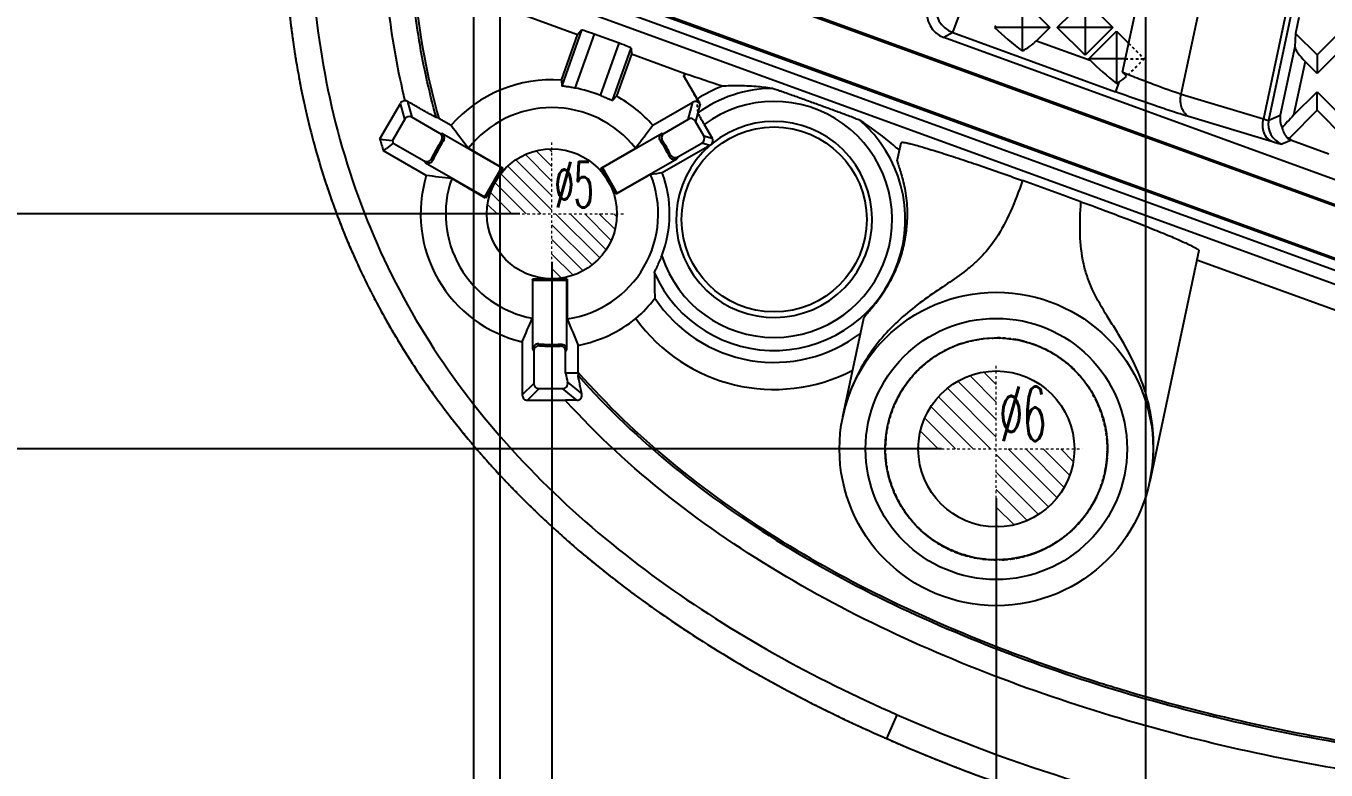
# Model space of a CAD drawing. Header units: millimetres. Extents: x 2089 to 2530, y 1631 to 2074.
# Drawn here: x 2185.87 to 2235.85, y 1778.78 to 1807.4 of the extents above; entities that cross this region are included whole.
import ezdxf

# ---------------------------------------------------------------- set-up
doc = ezdxf.new("R2010")
doc.units = ezdxf.units.MM
doc.linetypes.add('CENTER', pattern=[0.6, 0.375, -0.075, 0.075, -0.075])
doc.linetypes.add('HIDDEN', pattern=[0.2, 0.1, -0.1])
doc.layers.add('DEFAULT_2', color=8, linetype='HIDDEN')
doc.layers.add('epin', color=13, linetype='Continuous', lineweight=9)
doc.styles.get("Standard").update_dxf_attribs({"font": 'arial.ttf'})
doc.styles.add('TXT05', font='txt.shx', dxfattribs={"width": 0.5, "bigfont": 'gbcbig.shx'})
doc.dimstyles.new('副本 ISO-25-1', dxfattribs={"dimtxt": 5, "dimasz": 5, "dimexe": 0, "dimexo": 0, "dimgap": 0, "dimtad": 1, "dimtxsty": 'Standard', "dimcen": 0, "dimclrd": 4, "dimclre": 4, "dimclrt": 6, "dimazin": 0, "dimtfac": 1, "dimtofl": 0, "dimtmove": 0, "dimatfit": 3, "dimfxl": 0, "dimarcsym": 0})

# ---------------------------------------------------------------- blocks, each defined once
blk = doc.blocks.new('*D101')
at = {"color": 4, "linetype": 'Continuous', "lineweight": -2, "transparency": 16777216}
for p, q in [((2197.656, 2013.577), (2125.594, 2013.577)), ((2125.594, 2008.577), (2125.594, 1718.577)), ((2197.656, 1713.577), (2125.594, 1713.577))]:
    blk.add_line(p, q, dxfattribs=at)
at = {"color": 4, "transparency": 16777216}
for points in [[(2124.761, 2008.577), (2126.427, 2008.577), (2125.594, 2013.577)], [(2124.761, 1718.577), (2126.427, 1718.577), (2125.594, 1713.577)]]:
    blk.add_solid(points, dxfattribs=at)
at = {"layer": 'Defpoints', "color": 0, "transparency": 16777216}
for p in [(2197.656, 2013.577), (2125.594, 1713.577), (2197.656, 1713.577)]:
    blk.add_point(p, dxfattribs=at)
at = {"color": 6, "transparency": 16777216, "insert": (2123.039, 1883.296), "char_height": 5, "attachment_point": 5, "rotation": 90}
blk.add_mtext('300', dxfattribs=at)
blk = doc.blocks.new('epin_ejp_6')
at = {"layer": 'epin'}
h = blk.add_hatch(dxfattribs=at)
h.set_pattern_fill('_ANSI31', color=123, scale=0.15, angle=90, style=0)
h.set_pattern_definition([(135, (735.3002, 266.8078), (-0.3367596, -0.3367596), [])])
h.paths.add_polyline_path([(0, 3, 0.414214), (-3, 0), (0, 0)])
h.paths.add_polyline_path([(3, 0), (0, 0), (0, -3, 0.414214)])
at = {"layer": 'epin', "color": 1, "linetype": 'CENTER', "ltscale": 0.186593}
for p, q in [((0, -3.3), (0, 3.3)), ((-3.3, 0), (3.3, 0))]:
    blk.add_line(p, q, dxfattribs=at)
at = {"layer": 'epin'}
blk.add_circle((0, 0), 3, dxfattribs=at)
at = {"layer": 'epin', "color": 6, "style": 'TXT05', "width": 0.5}
blk.add_text('%%c6', height=2.1, dxfattribs=at).set_placement((0.12, 0.3))
blk = doc.blocks.new('epin_ejp_5')
at = {"layer": 'epin'}
h = blk.add_hatch(dxfattribs=at)
h.set_pattern_fill('_ANSI31', color=123, scale=0.125, angle=90, style=0)
h.set_pattern_definition([(135, (997.232, -920.25403), (-0.280633, -0.280633), [])])
h.paths.add_polyline_path([(0, 2.5, 0.414214), (-2.5, 0), (0, 0)])
h.paths.add_polyline_path([(2.5, 0), (0, 0), (0, -2.5, 0.414214)])
at = {"layer": 'epin', "color": 1, "linetype": 'CENTER', "ltscale": 0.155494}
for p, q in [((0, -2.75), (0, 2.75)), ((-2.75, 0), (2.75, 0))]:
    blk.add_line(p, q, dxfattribs=at)
at = {"layer": 'epin'}
blk.add_circle((0, 0), 2.5, dxfattribs=at)
at = {"layer": 'epin', "color": 6, "style": 'TXT05', "width": 0.5}
blk.add_text('%%c5', height=1.75, dxfattribs=at).set_placement((0.1, 0.25))
blk = doc.blocks.new('*D135')
at = {"color": 4, "linetype": 'Continuous', "lineweight": -2, "transparency": 16777216}
blk.add_line((2204.857, 1800.174), (2135.679, 1800.174), dxfattribs=at)
at = {"layer": 'Defpoints', "color": 0, "transparency": 16777216}
for p in [(2248.301, 1863.577), (2148.673, 1800.174), (2204.857, 1800.174)]:
    blk.add_point(p, dxfattribs=at)
at = {"color": 6, "transparency": 16777216, "insert": (2142.176, 1803.179), "char_height": 5, "attachment_point": 5}
blk.add_mtext('63,4', dxfattribs=at)
blk = doc.blocks.new('*D136')
at = {"color": 4, "linetype": 'Continuous', "lineweight": -2, "transparency": 16777216}
blk.add_line((2221.069, 1791.129), (2131.804, 1791.129), dxfattribs=at)
at = {"layer": 'Defpoints', "color": 0, "transparency": 16777216}
for p in [(2248.301, 1863.577), (2148.673, 1791.129), (2221.069, 1791.129)]:
    blk.add_point(p, dxfattribs=at)
at = {"color": 6, "transparency": 16777216, "insert": (2140.239, 1794.134), "char_height": 5, "attachment_point": 5}
blk.add_mtext('72,45', dxfattribs=at)
blk = doc.blocks.new('*D137')
at = {"color": 4, "linetype": 'Continuous', "lineweight": -2, "transparency": 16777216}
blk.add_line((2229.006, 1764.577), (2141.5, 1764.577), dxfattribs=at)
at = {"layer": 'Defpoints', "color": 0, "transparency": 16777216}
for p in [(2248.301, 1863.577), (2148.673, 1764.577), (2229.006, 1764.577)]:
    blk.add_point(p, dxfattribs=at)
at = {"color": 6, "transparency": 16777216, "insert": (2145.087, 1767.13), "char_height": 5, "attachment_point": 5}
blk.add_mtext('99', dxfattribs=at)
blk = doc.blocks.new('*D138')
at = {"color": 4, "linetype": 'Continuous', "lineweight": -2, "transparency": 16777216}
blk.add_line((2185.311, 1749.577), (2138.117, 1749.577), dxfattribs=at)
at = {"layer": 'Defpoints', "color": 0, "transparency": 16777216}
for p in [(2248.301, 1863.577), (2148.673, 1749.577), (2185.311, 1749.577)]:
    blk.add_point(p, dxfattribs=at)
at = {"color": 6, "transparency": 16777216, "insert": (2143.395, 1752.087), "char_height": 5, "attachment_point": 5}
blk.add_mtext('114', dxfattribs=at)
blk = doc.blocks.new('*D139')
at = {"color": 4, "linetype": 'Continuous', "lineweight": -2, "transparency": 16777216}
blk.add_line((2177.261, 1733.577), (2138.114, 1733.577), dxfattribs=at)
at = {"layer": 'Defpoints', "color": 0, "transparency": 16777216}
for p in [(2248.301, 1863.577), (2148.673, 1733.577), (2177.261, 1733.577)]:
    blk.add_point(p, dxfattribs=at)
at = {"color": 6, "transparency": 16777216, "insert": (2143.393, 1736.132), "char_height": 5, "attachment_point": 5}
blk.add_mtext('130', dxfattribs=at)
blk = doc.blocks.new('*D97')
at = {"color": 4, "linetype": 'Continuous', "lineweight": -2, "transparency": 16777216}
blk.add_line((2178.301, 1726.977), (2178.301, 1701.714), dxfattribs=at)
at = {"layer": 'Defpoints', "color": 0, "transparency": 16777216}
for p in [(2248.301, 1863.577), (2178.301, 1726.977), (2178.301, 1708.819)]:
    blk.add_point(p, dxfattribs=at)
at = {"color": 6, "transparency": 16777216, "insert": (2175.748, 1705.267), "char_height": 5, "attachment_point": 5, "rotation": 90}
blk.add_mtext('70', dxfattribs=at)
blk = doc.blocks.new('*D140')
at = {"color": 4, "linetype": 'Continuous', "lineweight": -2, "transparency": 16777216}
for p, q in [((2203.076, 1810.203), (2203.076, 1728.819)), ((2203.076, 1728.819), (2193.731, 1718.819)), ((2193.731, 1718.819), (2193.731, 1691.745))]:
    blk.add_line(p, q, dxfattribs=at)
at = {"layer": 'Defpoints', "color": 0, "transparency": 16777216}
for p in [(2248.301, 1863.577), (2203.076, 1810.203), (2193.731, 1708.819)]:
    blk.add_point(p, dxfattribs=at)
at = {"color": 6, "transparency": 16777216, "insert": (2190.727, 1700.282), "char_height": 5, "attachment_point": 5, "rotation": 90}
blk.add_mtext('45,23', dxfattribs=at)
blk = doc.blocks.new('*D141')
at = {"color": 4, "linetype": 'Continuous', "lineweight": -2, "transparency": 16777216}
for p, q in [((2206.091, 1798.333), (2206.091, 1728.819)), ((2206.091, 1728.819), (2212.255, 1718.819)), ((2212.255, 1718.819), (2212.255, 1692.71))]:
    blk.add_line(p, q, dxfattribs=at)
at = {"layer": 'Defpoints', "color": 0, "transparency": 16777216}
for p in [(2248.301, 1863.577), (2206.091, 1798.333), (2212.255, 1708.819)]:
    blk.add_point(p, dxfattribs=at)
at = {"color": 6, "transparency": 16777216, "insert": (2209.25, 1700.765), "char_height": 5, "attachment_point": 5, "rotation": 90}
blk.add_mtext('42,21', dxfattribs=at)
blk = doc.blocks.new('*D142')
at = {"color": 4, "linetype": 'Continuous', "lineweight": -2, "transparency": 16777216}
blk.add_line((2223.176, 1789.231), (2223.176, 1691.861), dxfattribs=at)
at = {"layer": 'Defpoints', "color": 0, "transparency": 16777216}
for p in [(2248.301, 1863.577), (2223.176, 1789.231), (2223.176, 1708.819)]:
    blk.add_point(p, dxfattribs=at)
at = {"color": 6, "transparency": 16777216, "insert": (2220.171, 1700.34), "char_height": 5, "attachment_point": 5, "rotation": 90}
blk.add_mtext('25,13', dxfattribs=at)
blk = doc.blocks.new('*D143')
at = {"color": 4, "linetype": 'Continuous', "lineweight": -2, "transparency": 16777216}
for p, q in [((2230.301, 1762.3), (2230.301, 1728.819)), ((2230.301, 1728.819), (2237.579, 1718.819)), ((2237.579, 1718.819), (2237.579, 1702.117))]:
    blk.add_line(p, q, dxfattribs=at)
at = {"layer": 'Defpoints', "color": 0, "transparency": 16777216}
for p in [(2248.301, 1863.577), (2230.301, 1762.3), (2237.579, 1708.819)]:
    blk.add_point(p, dxfattribs=at)
at = {"color": 6, "transparency": 16777216, "insert": (2235.026, 1705.468), "char_height": 5, "attachment_point": 5, "rotation": 90}
blk.add_mtext('18', dxfattribs=at)
blk = doc.blocks.new('*D144')
at = {"color": 4, "linetype": 'Continuous', "lineweight": -2, "transparency": 16777216}
blk.add_line((2204.081, 1857.438), (2204.081, 1691.796), dxfattribs=at)
at = {"layer": 'Defpoints', "color": 0, "transparency": 16777216}
for p in [(2248.301, 1863.577), (2204.081, 1857.438), (2204.081, 1708.819)]:
    blk.add_point(p, dxfattribs=at)
at = {"color": 6, "transparency": 16777216, "insert": (2201.076, 1700.308), "char_height": 5, "attachment_point": 5, "rotation": 90}
blk.add_mtext('44,22', dxfattribs=at)
blk = doc.blocks.new('*D145')
at = {"color": 4, "linetype": 'Continuous', "lineweight": -2, "transparency": 16777216}
blk.add_line((2228.914, 1859.327), (2228.914, 1692.407), dxfattribs=at)
at = {"layer": 'Defpoints', "color": 0, "transparency": 16777216}
for p in [(2248.301, 1863.577), (2228.914, 1859.327), (2228.914, 1708.819)]:
    blk.add_point(p, dxfattribs=at)
at = {"color": 6, "transparency": 16777216, "insert": (2225.91, 1700.613), "char_height": 5, "attachment_point": 5, "rotation": 90}
blk.add_mtext('19,39', dxfattribs=at)

msp = doc.modelspace()

# ---------------------------------------------------------------- linework, layer by layer
at = {"color": 7, "linetype": 'Continuous'}
for p, q in [((2228.028, 1805.629), (2229.609, 1813.071)), ((2230.287, 1804.781), (2231.914, 1812.434)), ((2235.036, 1811.313), (2233.445, 1803.829)), ((2233.647, 1803.778), (2235.239, 1811.27)), ((2244.179, 1797.557), (2208.491, 1810.547)), ((2208.591, 1810.585), (2244.179, 1797.632)), ((2204.71, 1809.463), (2243.793, 1795.238)), ((2204.538, 1808.992), (2243.621, 1794.767)), ((2244.179, 1795.493), (2206.983, 1809.031)), ((2207.094, 1809.066), (2244.179, 1795.568)), ((2224.17, 1808.413), (2224.17, 1806.44)), ((2224.17, 1808.413), (2225.236, 1807.347)), ((2225.521, 1807.347), (2226.587, 1808.413)), ((2226.587, 1808.413), (2226.587, 1806.281)), ((2226.587, 1808.413), (2227.653, 1807.347)), ((2207.073, 1807.064), (2203.983, 1808.189)), ((2221.506, 1807.148), (2221.78, 1807.902)), ((2225.236, 1807.347), (2223.106, 1807.347)), ((2225.236, 1807.347), (2224.721, 1806.832)), ((2227.653, 1807.347), (2225.521, 1807.347)), ((2226.587, 1806.281), (2225.521, 1807.347)), ((2227.653, 1807.347), (2226.587, 1806.281)), ((2234.81, 1807.721), (2234.681, 1807.116)), ((2235.509, 1806.288), (2236.575, 1807.354)), ((2237.286, 1807.354), (2235.509, 1805.577)), ((2206.452, 1805.322), (2207.073, 1807.064)), ((2207.229, 1807.241), (2206.466, 1805.101)), ((2207.708, 1807.09), (2206.969, 1805.015)), ((2207.229, 1807.241), (2207.073, 1807.064)), ((2208.669, 1806.74), (2207.708, 1807.09)), ((2221.506, 1807.148), (2221.163, 1806.958)), ((2244.18, 1798.58), (2221.163, 1806.958)), ((2221.506, 1807.148), (2227.752, 1804.874)), ((2226.729, 1806.139), (2227.795, 1807.205)), ((2227.795, 1807.205), (2227.795, 1805.191)), ((2227.795, 1807.205), (2228.263, 1806.737)), ((2234.681, 1807.116), (2234.654, 1806.601)), ((2234.681, 1807.116), (2235.509, 1806.288)), ((2207.952, 1804.728), (2208.669, 1806.74)), ((2208.416, 1804.534), (2209.134, 1806.548)), ((2209.134, 1806.548), (2209.143, 1806.311)), ((2224.721, 1806.832), (2226.788, 1806.08)), ((2234.654, 1806.601), (2234.095, 1803.968)), ((2209.143, 1806.311), (2208.569, 1804.701)), ((2211.24, 1805.547), (2209.143, 1806.311)), ((2228.136, 1806.139), (2226.729, 1806.139)), ((2226.729, 1806.139), (2226.788, 1806.08)), ((2235.048, 1806.039), (2234.607, 1803.964)), ((2235.509, 1805.577), (2235.048, 1806.039)), ((2235.509, 1806.288), (2235.509, 1805.577)), ((2211.784, 1804.4), (2211.153, 1805.494)), ((2206.452, 1805.322), (2206.466, 1805.101)), ((2227.887, 1805.244), (2227.752, 1804.874)), ((2234.607, 1803.964), (2235.509, 1804.867)), ((2235.509, 1804.156), (2235.509, 1804.867)), ((2235.509, 1804.867), (2237.286, 1803.09)), ((2199.474, 1803.054), (2200.266, 1804.425)), ((2200.429, 1803.816), (2200.266, 1804.425)), ((2200.54, 1804.499), (2200.703, 1803.89)), ((2208.569, 1804.701), (2208.416, 1804.534)), ((2209.966, 1803.582), (2211.51, 1804.473)), ((2211.331, 1803.805), (2211.51, 1804.473)), ((2211.784, 1804.4), (2211.697, 1804.073)), ((2230.287, 1804.781), (2233.445, 1803.829)), ((2201.775, 1803.271), (2200.703, 1803.89)), ((2201.739, 1803.857), (2201.648, 1803.878)), ((2201.739, 1803.857), (2202.215, 1803.582)), ((2211.697, 1804.06), (2211.605, 1803.731)), ((2233.793, 1802.942), (2230.53, 1803.926)), ((2233.647, 1803.778), (2234.095, 1803.968)), ((2235.509, 1804.156), (2234.443, 1803.09)), ((2236.575, 1803.09), (2235.509, 1804.156)), ((2200.429, 1803.816), (2199.955, 1802.996)), ((2211.331, 1803.805), (2210.407, 1803.271)), ((2211.929, 1803.171), (2211.605, 1803.731)), ((2211.944, 1803.615), (2212.25, 1803.085)), ((2199.985, 1802.897), (2201.177, 1802.209)), ((2201.775, 1803.271), (2201.855, 1803.265)), ((2201.922, 1802.979), (2201.842, 1802.986)), ((2204.152, 1801.939), (2201.855, 1803.265)), ((2210.326, 1803.265), (2208.03, 1801.939)), ((2210.26, 1802.98), (2210.34, 1802.986)), ((2210.326, 1803.265), (2210.407, 1803.271)), ((2210.931, 1802.363), (2211.855, 1802.897)), ((2212.167, 1802.805), (2211.855, 1802.897)), ((2211.929, 1803.171), (2212.25, 1803.085)), ((2219.368, 1802.219), (2219.516, 1802.912)), ((2234.524, 1803.006), (2234.158, 1802.857)), ((2234.443, 1803.09), (2234.372, 1803.09)), ((2234.443, 1803.09), (2234.524, 1803.005)), ((2234.524, 1803.005), (2235.966, 1802.481)), ((2199.61, 1802.599), (2199.724, 1802.69)), ((2201.259, 1801.647), (2199.61, 1802.599)), ((2202.881, 1802.702), (2204.207, 1801.936)), ((2207.975, 1801.936), (2209.301, 1802.702)), ((2212.163, 1802.803), (2210.333, 1801.747)), ((2210.605, 1802.382), (2210.651, 1802.447)), ((2210.931, 1802.363), (2210.886, 1802.296)), ((2201.223, 1802.142), (2201.177, 1802.209)), ((2201.223, 1802.142), (2203.508, 1800.823)), ((2201.507, 1802.233), (2201.46, 1802.3)), ((2203.508, 1800.823), (2204.152, 1801.939)), ((2204.207, 1801.936), (2203.926, 1801.424)), ((2208.256, 1801.424), (2207.975, 1801.936)), ((2208.03, 1801.939), (2208.589, 1800.97)), ((2208.589, 1800.97), (2210.886, 1802.296)), ((2203.538, 1800.777), (2202.236, 1801.529)), ((2203.926, 1801.424), (2203.538, 1800.777)), ((2208.559, 1800.925), (2208.256, 1801.424)), ((2209.885, 1801.69), (2208.559, 1800.925)), ((2230.963, 1798.761), (2229.074, 1789.875)), ((2242.533, 1794.158), (2230.885, 1798.397)), ((2205.337, 1797.662), (2205.337, 1796.158)), ((2206.675, 1797.662), (2205.337, 1797.662)), ((2205.361, 1794.975), (2205.361, 1797.612)), ((2206.65, 1797.612), (2205.361, 1797.612)), ((2206.65, 1797.612), (2206.65, 1794.96)), ((2206.675, 1797.662), (2206.675, 1796.13)), ((2217.278, 1792.383), (2218.08, 1796.157)), ((2204.951, 1795.253), (2204.951, 1793.205)), ((2205.396, 1794.901), (2205.361, 1794.975)), ((2205.396, 1794.901), (2205.396, 1793.651)), ((2205.582, 1795.175), (2205.616, 1795.101)), ((2206.436, 1795.161), (2206.401, 1795.088)), ((2206.65, 1794.96), (2206.615, 1794.888)), ((2206.615, 1794.045), (2206.615, 1794.888)), ((2207.105, 1794.075), (2207.105, 1795.114)), ((2207.096, 1794.045), (2206.615, 1794.045)), ((2207.096, 1794.045), (2207.105, 1794.075)), ((2207.096, 1794.045), (2207.096, 1793.961)), ((2204.951, 1793.205), (2205.396, 1793.651)), ((2205.597, 1793.45), (2205.152, 1793.004)), ((2205.597, 1793.45), (2206.496, 1793.45)), ((2207.042, 1793.003), (2206.496, 1793.45)), ((2205.152, 1793.004), (2206.605, 1793.004)), ((2207.242, 1793.245), (2207.237, 1793.249)), ((2218.96, 1779.987), (2219.364, 1780.907))]:
    msp.add_line(p, q, dxfattribs=at)
for centre, radius in [((2214.633, 1799.958), 3.558), ((2206.091, 1800.174), 2.5), ((2223.176, 1791.129), 6.03), ((2223.176, 1791.129), 5.025), ((2223.176, 1791.129), 3)]:
    msp.add_circle(centre, radius, dxfattribs=at)
for centre, radius, start, end in [((2228.71, 1811.448), 29.106, 186.8069, 193.7594), ((2221.506, 1807.901), 1.004, 167.9861, 250.0139), ((2221.851, 1808.092), 1.006, 168.0848, 249.9153), ((2214.633, 1799.958), 6.539, 121.2614, 122.1575), ((2116.655, 1517.176), 303.487, 71.56185, 71.84071), ((2226.683, 1807.198), 2.295, 301.6671, 310.8296), ((2206.091, 1800.174), 5.161, 85.9895, 138.6715), ((2206.091, 1800.174), 4.92, 67.7704, 79.72), ((2214.633, 1799.958), 5.499, 111.227, 122.7487), ((2214.633, 1799.958), 5.042, 91.0048, 125.5966), ((2226.919, 1806.817), 1.847, 298.3007, 301.6291), ((2200.44, 1804.325), 0.201, 90.2328, 150.0103), ((2206.091, 1800.174), 5.161, 41.3285, 61.3019), ((2214.633, 1799.958), 4.54, 198.0015, 126.33), ((2206.091, 1800.174), 4.086, 38.2174, 141.7826), ((2400.637, 1952.845), 248.295, 216.95232, 217.20698), ((2032.805, 1936.777), 221.646, 322.77771, 323.06299), ((2214.633, 1799.958), 5.042, 204.0457, 49.0147), ((2214.633, 1799.958), 3.769, 130.9726, 129.411), ((2234.435, 1803.612), 0.805, 168.1145, 249.8549), ((2226.611, 1810.91), 28.251, 196.1457, 197.1074), ((2216.657, 1944.48), 142.466, 263.07251, 263.26743), ((2294.384, 1683.801), 151.971, 128.40137, 128.52709), ((2226.611, 1810.91), 27.805, 196.5356, 196.748), ((2206.091, 1800.174), 5.095, 146.4983, 155.3482), ((2206.091, 1800.174), 5.025, 146.0663, 155.8063), ((2201.675, 1803.097), 0.201, 326.492, 60.0471), ((2201.755, 1803.091), 0.201, 326.0602, 60.0345), ((2206.091, 1800.174), 5.025, 26.0662, 33.9337), ((2206.091, 1800.174), 5.095, 26.4982, 33.5017), ((2210.785, 1802.47), 0.201, 206.0605, 300.0353), ((2210.83, 1802.537), 0.201, 206.4921, 300.0487), ((2212.706, 1795.372), 9.892, 47.0075, 47.8519), ((2206.091, 1800.174), 5.051, 163.0444, 256.9556), ((2165.944, 1506.114), 297.636, 82.99617, 83.1856), ((2206.091, 1800.174), 4.086, 160.6364, 259.3636), ((2206.091, 1800.174), 4.086, 278.2174, 21.7826), ((2233.8, 1613.199), 190.003, 97.09461, 97.23091), ((2206.091, 1800.174), 4.525, 339.0317, 20.3378), ((1924.575, 969.923), 883.86, 70.030574, 70.185531), ((2249.953, 1798.089), 39.924, 180.2656, 181.6675), ((2205.902, 1800.061), 5.196, 311.1307, 322.8958), ((2214.633, 1799.958), 5.499, 213.452, 307.1834), ((1931.353, 1912.436), 297.636, 336.8144, 337.00383), ((2411.036, 1881.942), 221.646, 202.77771, 203.06299), ((2206.091, 1800.174), 5.161, 281.3285, 308.7234), ((2214.633, 1799.958), 6.539, 215.6407, 297.525), ((2205.562, 1794.975), 0.201, 84.1871, 180.0348), ((2205.597, 1794.901), 0.201, 84.644, 180.051), ((2206.091, 1800.174), 5.025, 264.1938, 273.9337), ((2206.091, 1800.174), 5.095, 264.6517, 273.5017), ((2369.331, 1829.749), 166.587, 192.37597, 192.49969), ((2223.802, 1790.995), 6.67, 153.1798, 167.9879), ((2223.906, 1790.948), 6.785, 152.928, 153.2271), ((2205.597, 1793.65), 0.201, 179.9778, 270.0175), ((2206.496, 1793.651), 0.201, 269.9794, 12.5601), ((2205.152, 1793.205), 0.201, 179.9829, 270.0171), ((2206.607, 1690.509), 102.495, 89.75637, 90.00086), ((2222.5, 1791.265), 6.719, 359.9174, 2.387), ((2223.13, 1791.144), 4.317, 354.0029, 356.3089), ((2223.146, 1791.143), 4.301, 356.31, 356.8522), ((2222.522, 1791.262), 6.697, 348.0234, 358.8778), ((2222.475, 1791.265), 6.744, 358.8587, 359.9185)]:
    msp.add_arc(centre, radius, start, end, dxfattribs=at)
for centre, major_axis, ratio, start_param, end_param in [((2223.575, 1807.249), (0.713, 0.568), 0.429352, 1.827368, 1.912646), ((2223.883, 1807.137), (1.598, -1.356), 0.174176, -1.925263, -1.244869), ((2207.701, 1807.069), (0.472, -0.172), 0.04366, 1.571085, 3.124428), ((2208.662, 1806.719), (0.472, -0.172), 0.04366, 0.017742, 1.571085), ((2224.305, 1806.984), (0.713, 0.568), 0.429352, -2.079899, -1.314226), ((2235.079, 1806.185), (-0.415, 0.44), 0.205683, 0.193707, 1.712144), ((2227.681, 1805.755), (1.598, -1.356), 0.174176, -2.010542, -1.353859), ((2211.61, 1804.299), (0.052, 0.194), 0.999695, -0.785246, 0.785246), ((2200.603, 1803.716), (0.052, -0.194), 0.999695, 2.356347, 3.926839), ((2234.559, 1803.739), (0.648, 0.685), 0.130327, 1.360497, 2.074268), ((2234.842, 1803.785), (0.216, 0.841), 0.784303, -4.152222, -3.568644), ((2211.755, 1803.071), (0.194, -0.052), 0.999695, -0.785246, 0.785246), ((2212.076, 1802.985), (0.194, -0.052), 0.999695, -0.347271, 0.785246)]:
    msp.add_ellipse(centre, major_axis=major_axis, ratio=ratio, start_param=start_param, end_param=end_param, dxfattribs=at)
for points, knots in [([(2195.791, 1813.146), (2195.762, 1812.082), (2195.784, 1810.016), (2196.065, 1807.001), (2196.578, 1804.174), (2197.304, 1801.509), (2198.244, 1798.978), (2199.404, 1796.565), (2200.789, 1794.249), (2202.414, 1792.008), (2204.311, 1789.826), (2206.508, 1787.703), (2209.038, 1785.637), (2211.945, 1783.632), (2215.277, 1781.704), (2217.682, 1780.548), (2218.96, 1779.987)], [0, 0, 0, 0, 0.074483, 0.143888, 0.209493, 0.272259, 0.333279, 0.393735, 0.454748, 0.51768, 0.583542, 0.653648, 0.729034, 0.81102, 0.90087, 1, 1, 1, 1]), ([(2196.795, 1813.114), (2196.749, 1811.363), (2196.877, 1807.85), (2197.88, 1802.675), (2199.778, 1797.756), (2202.562, 1793.28), (2206.075, 1789.35), (2211.493, 1784.873), (2216.152, 1782.317), (2219.364, 1780.907)], [0, 0, 0, 0, 0.125137, 0.250032, 0.374735, 0.499474, 0.624373, 0.749507, 1, 1, 1, 1]), ([(2201.648, 1803.878), (2201.354, 1804.919), (2201.047, 1806.332), (2200.848, 1807.76), (2200.805, 1808.119)], [0, 0, 0, 0, 0.749626, 1, 1, 1, 1]), ([(2228.027, 1805.629), (2228.24, 1805.542), (2228.656, 1805.376), (2229.407, 1805.089), (2229.949, 1804.894), (2230.287, 1804.781)], [0, 0, 0, 0, 0.285262, 0.556396, 1, 1, 1, 1]), ([(2228.183, 1805.461), (2228.157, 1805.489), (2228.103, 1805.543), (2228.054, 1805.601), (2228.028, 1805.629)], [0, 0, 0, 0, 0.499987, 1, 1, 1, 1]), ([(2206.969, 1805.015), (2206.906, 1805.026), (2206.814, 1805.042), (2206.696, 1805.06), (2206.621, 1805.071), (2206.559, 1805.08), (2206.516, 1805.087), (2206.49, 1805.092), (2206.478, 1805.095), (2206.471, 1805.098), (2206.466, 1805.1), (2206.466, 1805.101)], [0, 0, 0, 0, 0.37606, 0.547193, 0.698251, 0.823577, 0.918055, 0.952254, 0.977301, 0.993084, 1, 1, 1, 1]), ([(2214.543, 1804.999), (2214.342, 1805.029), (2213.907, 1805.08), (2213.272, 1805.103), (2212.839, 1805.094), (2212.642, 1805.084)], [0, 0, 0, 0, 0.319358, 0.689903, 1, 1, 1, 1]), ([(2217.94, 1803.763), (2217.924, 1803.773), (2217.879, 1803.791), (2217.801, 1803.823), (2217.705, 1803.861), (2217.564, 1803.915), (2217.381, 1803.984), (2217.157, 1804.067), (2216.93, 1804.151), (2216.626, 1804.262), (2216.245, 1804.401), (2215.864, 1804.54), (2215.56, 1804.649), (2215.332, 1804.731), (2215.107, 1804.811), (2214.923, 1804.876), (2214.781, 1804.925), (2214.684, 1804.958), (2214.605, 1804.982), (2214.56, 1804.997), (2214.543, 1804.999)], [0, 0, 0, 0, 0.015147, 0.040481, 0.069789, 0.100949, 0.165825, 0.232188, 0.299135, 0.36632, 0.500916, 0.635508, 0.702688, 0.76962, 0.835946, 0.900725, 0.931775, 0.960863, 0.985711, 1, 1, 1, 1]), ([(2230.53, 1803.926), (2230.336, 1803.985), (2229.917, 1804.12), (2228.989, 1804.43), (2228.258, 1804.69), (2227.752, 1804.874)], [0, 0, 0, 0, 0.206943, 0.449894, 1, 1, 1, 1]), ([(2201.648, 1803.878), (2201.643, 1803.879), (2201.63, 1803.886), (2201.603, 1803.899), (2201.565, 1803.92), (2201.494, 1803.958), (2201.386, 1804.018), (2201.241, 1804.099), (2201.078, 1804.191), (2200.843, 1804.325), (2200.662, 1804.428), (2200.54, 1804.499)], [0, 0, 0, 0, 0.011367, 0.035008, 0.069776, 0.1142, 0.226005, 0.360006, 0.50876, 0.667205, 1, 1, 1, 1]), ([(2208.416, 1804.534), (2208.415, 1804.533), (2208.411, 1804.534), (2208.403, 1804.535), (2208.391, 1804.54), (2208.368, 1804.549), (2208.329, 1804.565), (2208.272, 1804.59), (2208.203, 1804.621), (2208.096, 1804.668), (2208.011, 1804.704), (2207.952, 1804.728)], [0, 0, 0, 0, 0.007211, 0.023091, 0.048018, 0.081906, 0.175439, 0.299861, 0.450527, 0.621901, 1, 1, 1, 1]), ([(2230.53, 1803.926), (2230.524, 1803.934), (2230.499, 1803.958), (2230.452, 1804.015), (2230.385, 1804.1), (2230.296, 1804.254), (2230.244, 1804.491), (2230.263, 1804.685), (2230.287, 1804.781)], [0, 0, 0, 0, 0.032665, 0.11199, 0.236547, 0.381298, 0.682112, 1, 1, 1, 1]), ([(2211.697, 1804.073), (2211.697, 1804.071), (2211.699, 1804.066), (2211.696, 1804.063), (2211.696, 1804.061)], [0, 0, 0, 0, 0.635063, 1, 1, 1, 1]), ([(2211.697, 1804.06), (2211.697, 1804.055), (2211.706, 1804.042), (2211.719, 1804.014), (2211.742, 1803.972), (2211.772, 1803.918), (2211.809, 1803.852), (2211.866, 1803.75), (2211.912, 1803.67), (2211.944, 1803.615)], [0, 0, 0, 0, 0.026867, 0.08969, 0.184141, 0.307566, 0.456962, 0.626711, 1, 1, 1, 1]), ([(2234.095, 1803.968), (2234.081, 1803.889), (2234.08, 1803.72), (2234.13, 1803.559), (2234.168, 1803.482)], [0, 0, 0, 0, 0.483742, 1, 1, 1, 1]), ([(2211.605, 1803.731), (2211.592, 1803.755), (2211.561, 1803.801), (2211.488, 1803.843), (2211.404, 1803.843), (2211.354, 1803.818), (2211.331, 1803.805)], [0, 0, 0, 0, 0.251127, 0.500149, 0.74989, 1, 1, 1, 1]), ([(2219.344, 1802.706), (2219.255, 1802.786), (2218.814, 1803.171), (2218.337, 1803.518), (2217.94, 1803.763)], [0, 0, 0, 0, 0.203523, 1, 1, 1, 1]), ([(2233.793, 1802.942), (2233.724, 1802.97), (2233.588, 1803.065), (2233.455, 1803.286), (2233.404, 1803.555), (2233.424, 1803.741), (2233.445, 1803.829)], [0, 0, 0, 0, 0.216364, 0.464362, 0.733945, 1, 1, 1, 1]), ([(2233.445, 1803.829), (2233.471, 1803.82), (2233.517, 1803.803), (2233.579, 1803.784), (2233.618, 1803.776), (2233.642, 1803.774), (2233.647, 1803.778)], [0, 0, 0, 0, 0.399219, 0.700992, 0.90101, 1, 1, 1, 1]), ([(2210.26, 1802.979), (2210.23, 1803.024), (2210.207, 1803.142), (2210.28, 1803.239), (2210.326, 1803.265)], [0, 0, 0, 0, 0.499967, 1, 1, 1, 1]), ([(2210.407, 1803.271), (2210.361, 1803.245), (2210.288, 1803.149), (2210.31, 1803.031), (2210.34, 1802.986)], [0, 0, 0, 0, 0.499962, 1, 1, 1, 1]), ([(2212.241, 1802.87), (2212.234, 1802.854), (2212.213, 1802.826), (2212.182, 1802.811), (2212.166, 1802.805)], [0, 0, 0, 0, 0.505659, 1, 1, 1, 1]), ([(2219.516, 1802.912), (2219.518, 1802.922), (2219.562, 1802.929), (2219.626, 1802.92), (2219.746, 1802.9), (2219.902, 1802.863), (2220.1, 1802.811), (2220.336, 1802.744), (2220.609, 1802.663), (2221.037, 1802.531), (2221.639, 1802.337), (2222.429, 1802.072), (2223.288, 1801.775), (2223.88, 1801.564), (2224.182, 1801.455)], [0, 0, 0, 0, 0.006108, 0.020748, 0.044673, 0.077762, 0.119644, 0.169903, 0.228029, 0.29347, 0.443847, 0.615583, 0.803113, 1, 1, 1, 1]), ([(2234.158, 1802.857), (2234.154, 1802.855), (2234.141, 1802.855), (2234.119, 1802.857), (2234.086, 1802.863), (2234.025, 1802.877), (2233.926, 1802.903), (2233.841, 1802.928), (2233.793, 1802.942)], [0, 0, 0, 0, 0.034709, 0.095231, 0.18229, 0.295744, 0.599663, 1, 1, 1, 1]), ([(2234.372, 1803.09), (2234.386, 1803.081), (2234.434, 1803.049), (2234.487, 1803.023), (2234.525, 1803.007)], [0, 0, 0, 0, 0.291719, 1, 1, 1, 1]), ([(2201.177, 1802.209), (2201.224, 1802.182), (2201.346, 1802.167), (2201.438, 1802.25), (2201.46, 1802.299)], [0, 0, 0, 0, 0.49996, 1, 1, 1, 1]), ([(2201.507, 1802.233), (2201.485, 1802.184), (2201.394, 1802.1), (2201.27, 1802.115), (2201.223, 1802.142)], [0, 0, 0, 0, 0.499964, 1, 1, 1, 1]), ([(2219.368, 1802.219), (2219.366, 1802.21), (2219.371, 1802.185), (2219.383, 1802.139), (2219.403, 1802.072), (2219.43, 1801.986), (2219.464, 1801.883), (2219.516, 1801.714), (2219.585, 1801.469), (2219.659, 1801.139), (2219.718, 1800.769), (2219.753, 1800.371), (2219.756, 1800.097), (2219.752, 1799.958)], [0, 0, 0, 0, 0.011394, 0.032339, 0.062679, 0.101941, 0.149323, 0.20398, 0.332, 0.480446, 0.64421, 0.818536, 1, 1, 1, 1]), ([(2224.182, 1801.455), (2224.044, 1801.052), (2223.757, 1800.288), (2223.381, 1799.559), (2223.167, 1799.234)], [0, 0, 0, 0, 0.522783, 1, 1, 1, 1]), ([(2229.213, 1791.545), (2229.195, 1791.983), (2229.073, 1792.851), (2228.665, 1794.082), (2228.182, 1795.025), (2227.758, 1795.73), (2227.344, 1796.387), (2226.958, 1797.037), (2226.674, 1797.719), (2226.47, 1798.437), (2226.37, 1799.421), (2226.401, 1800.223), (2226.43, 1800.642)], [0, 0, 0, 0, 0.135603, 0.269311, 0.399553, 0.462617, 0.523779, 0.639894, 0.695821, 0.751995, 0.870178, 1, 1, 1, 1]), ([(2226.43, 1800.642), (2226.733, 1800.532), (2227.325, 1800.313), (2228.181, 1799.989), (2228.964, 1799.684), (2229.555, 1799.444), (2229.968, 1799.271), (2230.226, 1799.158), (2230.448, 1799.059), (2230.63, 1798.972), (2230.773, 1798.9), (2230.875, 1798.842), (2230.934, 1798.802), (2230.959, 1798.777), (2230.964, 1798.765), (2230.963, 1798.761)], [0, 0, 0, 0, 0.196217, 0.384916, 0.558004, 0.708614, 0.773636, 0.831104, 0.880584, 0.921737, 0.95431, 0.978096, 0.993079, 0.997405, 1, 1, 1, 1]), ([(2218.08, 1796.157), (2218.082, 1796.169), (2218.101, 1796.199), (2218.141, 1796.255), (2218.212, 1796.339), (2218.316, 1796.463), (2218.465, 1796.641), (2218.653, 1796.882), (2218.86, 1797.175), (2219.116, 1797.592), (2219.371, 1798.114), (2219.583, 1798.739), (2219.71, 1799.351), (2219.746, 1799.757), (2219.752, 1799.958)], [0, 0, 0, 0, 0.008492, 0.024304, 0.049231, 0.086059, 0.139209, 0.213042, 0.302258, 0.392629, 0.558919, 0.711869, 0.85819, 1, 1, 1, 1]), ([(2223.167, 1799.234), (2223.012, 1798.997), (2222.749, 1798.663), (2222.343, 1798.269), (2221.898, 1797.903), (2221.284, 1797.477), (2220.512, 1796.962), (2219.743, 1796.377), (2219.017, 1795.698), (2218.373, 1794.919), (2218.02, 1794.338), (2217.865, 1794.036)], [0, 0, 0, 0, 0.113107, 0.169058, 0.225782, 0.343437, 0.467659, 0.596866, 0.729427, 0.864098, 1, 1, 1, 1]), ([(2210.029, 1797.903), (2210.029, 1797.907), (2210.032, 1797.915), (2210.042, 1797.94), (2210.064, 1797.986), (2210.097, 1798.056), (2210.138, 1798.141), (2210.182, 1798.236), (2210.244, 1798.375), (2210.288, 1798.482), (2210.316, 1798.555)], [0, 0, 0, 0, 0.01275, 0.03675, 0.115122, 0.226783, 0.361713, 0.511707, 0.670863, 1, 1, 1, 1]), ([(2218.928, 1791.562), (2218.989, 1792.148), (2219.265, 1793.025), (2219.961, 1793.987), (2220.62, 1794.591), (2221.391, 1795.048), (2222.517, 1795.423), (2223.435, 1795.437), (2224.013, 1795.321)], [0, 0, 0, 0, 0.249351, 0.374651, 0.500051, 0.625345, 0.750643, 1, 1, 1, 1]), ([(2206.615, 1794.888), (2206.615, 1794.941), (2206.569, 1795.052), (2206.455, 1795.092), (2206.402, 1795.088)], [0, 0, 0, 0, 0.499962, 1, 1, 1, 1]), ([(2206.436, 1795.161), (2206.489, 1795.164), (2206.603, 1795.126), (2206.65, 1795.014), (2206.65, 1794.96)], [0, 0, 0, 0, 0.499968, 1, 1, 1, 1]), ([(2224.013, 1795.321), (2224.508, 1795.222), (2225.232, 1794.933), (2226.046, 1794.326), (2226.568, 1793.767), (2226.979, 1793.122), (2227.272, 1792.416), (2227.437, 1791.67), (2227.455, 1791.16), (2227.441, 1790.907)], [0, 0, 0, 0, 0.249292, 0.374442, 0.499493, 0.624638, 0.749833, 0.874922, 1, 1, 1, 1]), ([(2207.096, 1793.961), (2209.348, 1791.403), (2213.444, 1788.156), (2219.491, 1784.933), (2224.274, 1782.954), (2229.207, 1781.37), (2234.251, 1780.164), (2239.369, 1779.321), (2242.812, 1778.992), (2244.537, 1778.891)], [0, 0, 0, 0, 0.247737, 0.372635, 0.497888, 0.623309, 0.748845, 0.874433, 1, 1, 1, 1]), ([(2207.242, 1793.245), (2207.225, 1793.324), (2207.193, 1793.476), (2207.154, 1793.659), (2207.127, 1793.79), (2207.111, 1793.868), (2207.102, 1793.923), (2207.096, 1793.952), (2207.096, 1793.961)], [0, 0, 0, 0, 0.332431, 0.635505, 0.768, 0.879768, 0.961033, 1, 1, 1, 1]), ([(2207.105, 1794.075), (2209.28, 1791.59), (2213.215, 1788.424), (2219.022, 1785.253), (2222.837, 1783.623), (2225.958, 1782.508), (2229.118, 1781.511), (2233.135, 1780.486), (2238.027, 1779.595), (2241.322, 1779.216), (2242.973, 1779.082)], [0, 0, 0, 0, 0.2494, 0.374475, 0.499568, 0.562131, 0.624693, 0.749797, 0.8749, 1, 1, 1, 1]), ([(2246.303, 1777.806), (2244.493, 1777.864), (2240.876, 1778.126), (2235.494, 1778.901), (2230.18, 1780.063), (2224.971, 1781.635), (2219.902, 1783.634), (2213.441, 1786.935), (2209.038, 1790.314), (2206.605, 1793.004)], [0, 0, 0, 0, 0.124921, 0.249815, 0.374741, 0.499701, 0.624725, 0.749882, 1, 1, 1, 1]), ([(2207.042, 1793.003), (2207.102, 1793.003), (2207.225, 1793.059), (2207.254, 1793.19), (2207.242, 1793.245)], [0, 0, 0, 0, 0.51179, 1, 1, 1, 1]), ([(2222.34, 1786.944), (2221.828, 1787.046), (2221.081, 1787.35), (2220.249, 1787.99), (2219.722, 1788.58), (2219.315, 1789.257), (2219.035, 1789.996), (2218.895, 1790.774), (2218.902, 1791.301), (2218.928, 1791.562)], [0, 0, 0, 0, 0.249244, 0.374392, 0.49945, 0.62462, 0.749811, 0.874884, 1, 1, 1, 1]), ([(2227.424, 1790.693), (2227.362, 1790.108), (2227.085, 1789.234), (2226.388, 1788.274), (2225.728, 1787.671), (2224.959, 1787.216), (2223.834, 1786.843), (2222.917, 1786.829), (2222.34, 1786.944)], [0, 0, 0, 0, 0.249351, 0.374652, 0.500051, 0.625343, 0.750641, 1, 1, 1, 1]), ([(2219.364, 1780.907), (2223.89, 1778.919), (2233.441, 1776.004), (2248.301, 1774.593), (2263.161, 1776.004), (2272.711, 1778.919), (2277.238, 1780.907)], [0, 0, 0, 0, 0.249879, 0.5, 0.750121, 1, 1, 1, 1])]:
    msp.add_open_spline(points, degree=3, knots=knots, dxfattribs=at)
for points in [[(2200.899, 1808.026), (2201.073, 1806.619), (2201.351, 1805.221), (2201.739, 1803.857)], [(2200.54, 1804.499), (2200.51, 1804.516), (2200.474, 1804.526), (2200.439, 1804.526)], [(2206.693, 1793.694), (2206.874, 1793.546), (2207.056, 1793.397), (2207.238, 1793.249)], [(2218.96, 1779.987), (2236.956, 1772.082), (2259.645, 1772.082), (2277.642, 1779.987)]]:
    msp.add_open_spline(points, degree=3, dxfattribs=at)
at = {"layer": 'DEFAULT_2', "color": 8, "linetype": 'HIDDEN'}
for p, q in [((2228.263, 1806.737), (2228.861, 1806.139)), ((2228.136, 1806.139), (2228.861, 1806.139)), ((2228.861, 1806.139), (2228.183, 1805.461)), ((2211.153, 1805.494), (2211.659, 1804.583)), ((2204.152, 1801.939), (2204.207, 1801.936)), ((2207.975, 1801.936), (2208.03, 1801.939)), ((2208.589, 1800.97), (2208.559, 1800.925)), ((2203.538, 1800.777), (2203.508, 1800.823)), ((2205.361, 1797.612), (2205.337, 1797.662)), ((2206.675, 1797.662), (2206.65, 1797.612)), ((2224.901, 1795.039), (2225.183, 1794.901)), ((2220.334, 1794.319), (2220.479, 1794.442)), ((2220.468, 1794.433), (2220.615, 1794.549)), ((2219.303, 1792.932), (2219.29, 1792.902)), ((2219.335, 1793), (2219.298, 1792.92)), ((2218.978, 1791.906), (2218.983, 1791.932)), ((2218.983, 1791.932), (2218.986, 1791.949)), ((2218.987, 1791.955), (2218.987, 1791.957)), ((2218.906, 1791.169), (2218.919, 1791.461)), ((2227.447, 1791.145), (2227.443, 1790.948)), ((2227.37, 1790.334), (2227.375, 1790.36)), ((2227.364, 1790.3), (2227.366, 1790.31)), ((2227.367, 1790.316), (2227.37, 1790.334)), ((2227.05, 1789.333), (2227.063, 1789.361))]:
    msp.add_line(p, q, dxfattribs=at)
for points in [[(2221.749, 1795.158), (2221.933, 1795.218), (2222.122, 1795.271), (2222.315, 1795.315), (2222.511, 1795.35), (2222.71, 1795.377)], [(2222.71, 1795.377), (2222.911, 1795.394), (2223.114, 1795.402)], [(2224.013, 1795.321), (2223.926, 1795.338), (2223.723, 1795.369), (2223.52, 1795.39), (2223.317, 1795.401), (2223.114, 1795.402)], [(2220.907, 1794.751), (2221.064, 1794.844), (2221.226, 1794.933), (2221.395, 1795.015), (2221.569, 1795.09), (2221.749, 1795.158)], [(2227.375, 1790.36), (2227.38, 1790.384), (2227.386, 1790.422), (2227.397, 1790.488), (2227.413, 1790.604), (2227.434, 1790.805), (2227.447, 1791.098), (2227.437, 1791.438), (2227.395, 1791.804), (2227.315, 1792.185), (2227.196, 1792.574), (2227.033, 1792.964), (2226.826, 1793.35), (2226.572, 1793.723), (2226.272, 1794.075), (2225.927, 1794.4), (2225.539, 1794.689), (2225.113, 1794.938), (2224.654, 1795.139), (2224.17, 1795.287), (2224.013, 1795.321)], [(2224.013, 1795.321), (2224.301, 1795.253), (2224.607, 1795.156), (2224.901, 1795.039)], [(2220.907, 1794.75), (2220.754, 1794.649), (2220.608, 1794.544)], [(2225.452, 1794.745), (2225.706, 1794.573), (2225.944, 1794.386)], [(2225.944, 1794.386), (2226.164, 1794.185), (2226.368, 1793.972), (2226.552, 1793.749), (2226.719, 1793.517), (2226.867, 1793.279)], [(2220.334, 1794.319), (2220.207, 1794.201), (2220.087, 1794.08), (2219.973, 1793.956), (2219.867, 1793.831), (2219.767, 1793.704), (2219.673, 1793.575), (2219.587, 1793.447), (2219.509, 1793.322), (2219.44, 1793.203), (2219.382, 1793.094), (2219.329, 1792.986)], [(2219.563, 1793.409), (2219.639, 1793.525), (2219.721, 1793.642), (2219.809, 1793.758), (2219.903, 1793.875), (2220.005, 1793.991), (2220.113, 1794.106)], [(2220.113, 1794.106), (2220.228, 1794.22), (2220.35, 1794.332)], [(2219.373, 1793.077), (2219.428, 1793.181), (2219.492, 1793.294), (2219.56, 1793.405)], [(2226.998, 1793.037), (2227.11, 1792.792), (2227.206, 1792.546), (2227.284, 1792.3)], [(2218.956, 1791.778), (2218.967, 1791.843), (2218.973, 1791.882), (2218.978, 1791.906)], [(2227.284, 1792.3), (2227.346, 1792.056), (2227.393, 1791.815), (2227.424, 1791.581), (2227.442, 1791.356)], [(2218.929, 1791.565), (2218.922, 1791.496), (2218.912, 1791.358), (2218.906, 1791.157), (2218.911, 1790.927), (2218.929, 1790.679), (2218.966, 1790.418)], [(2218.919, 1791.461), (2218.94, 1791.662), (2218.956, 1791.778)], [(2218.958, 1790.462), (2218.916, 1790.828), (2218.906, 1791.169)], [(2227.443, 1790.948), (2227.432, 1790.789), (2227.424, 1790.698)], [(2219.32, 1789.302), (2219.157, 1789.692), (2219.038, 1790.081), (2218.958, 1790.462)], [(2219.021, 1790.15), (2219.095, 1789.878), (2219.19, 1789.605), (2219.306, 1789.332), (2219.443, 1789.062), (2219.602, 1788.797), (2219.784, 1788.539), (2219.988, 1788.291), (2220.215, 1788.056), (2220.463, 1787.835), (2220.732, 1787.632), (2221.02, 1787.448), (2221.326, 1787.285), (2221.648, 1787.146), (2221.983, 1787.032), (2222.34, 1786.944)], [(2219.78, 1788.543), (2219.527, 1788.916), (2219.32, 1789.302)], [(2225.92, 1787.861), (2226.06, 1787.984), (2226.192, 1788.11), (2226.317, 1788.24), (2226.434, 1788.373), (2226.544, 1788.507), (2226.646, 1788.643), (2226.74, 1788.779), (2226.826, 1788.914), (2226.901, 1789.042), (2226.964, 1789.158), (2227.015, 1789.26), (2227.053, 1789.341)], [(2227.024, 1789.278), (2226.979, 1789.188), (2226.927, 1789.089), (2226.868, 1788.984), (2226.802, 1788.874), (2226.729, 1788.762)], [(2220.426, 1787.866), (2220.08, 1788.19), (2219.78, 1788.543)], [(2226.65, 1788.648), (2226.566, 1788.535), (2226.476, 1788.423), (2226.38, 1788.31), (2226.277, 1788.198), (2226.168, 1788.086), (2226.05, 1787.975)], [(2221.699, 1787.127), (2221.24, 1787.328), (2220.814, 1787.576), (2220.426, 1787.866)], [(2222.34, 1786.944), (2222.452, 1786.923), (2222.668, 1786.892), (2222.884, 1786.872), (2223.1, 1786.864), (2223.315, 1786.865), (2223.529, 1786.878), (2223.74, 1786.901), (2223.949, 1786.934), (2224.155, 1786.977), (2224.356, 1787.029), (2224.553, 1787.09), (2224.746, 1787.16), (2224.932, 1787.239), (2225.113, 1787.326), (2225.288, 1787.42), (2225.456, 1787.522), (2225.618, 1787.629), (2225.772, 1787.743), (2225.925, 1787.866)], [(2225.792, 1787.758), (2225.651, 1787.653), (2225.503, 1787.552), (2225.347, 1787.455), (2225.184, 1787.363), (2225.013, 1787.277), (2224.835, 1787.197)], [(2222.34, 1786.944), (2222.183, 1786.979), (2221.699, 1787.127)], [(2223.631, 1786.888), (2223.411, 1786.87), (2223.187, 1786.863), (2222.959, 1786.868), (2222.728, 1786.886), (2222.495, 1786.916), (2222.34, 1786.944)], [(2224.835, 1787.197), (2224.65, 1787.124), (2224.459, 1787.059), (2224.261, 1787.003), (2224.056, 1786.955), (2223.847, 1786.916), (2223.631, 1786.888)]]:
    msp.add_lwpolyline(points, dxfattribs=at)
for centre, radius, start, end in [((2261.608, 1808.078), 50.071, 184.003, 184.5877), ((2223.172, 1791.142), 4.258, 109.2742, 126.8356), ((2223.15, 1791.198), 4.197, 108.291, 109.2394), ((2223.195, 1791.227), 4.171, 74.7704, 78.7004), ((2223.155, 1791.09), 4.314, 63.3773, 74.7361), ((2223.15, 1791.078), 4.327, 56.9932, 63.3935), ((2223.207, 1791.097), 4.315, 126.8512, 141.9134), ((2223.193, 1791.147), 4.246, 40.6198, 56.998), ((2223.185, 1791.14), 4.256, 31.9623, 40.6191), ((2223.164, 1791.13), 4.26, 141.902, 151.146), ((2223.148, 1791.119), 4.3, 24.8893, 31.9422), ((2223.103, 1791.168), 4.189, 155.3967, 157.2101), ((2223.069, 1791.184), 4.151, 153.8406, 155.3963), ((2223.077, 1791.18), 4.16, 151.1726, 153.8366), ((2223.121, 1791.106), 4.329, 16.3647, 24.8894), ((2223.2, 1791.13), 4.293, 157.2389, 165.7591), ((2223.274, 1791.11), 4.369, 165.7427, 171.0431), ((2223.17, 1791.12), 4.278, 9.1218, 16.366), ((2223.188, 1791.119), 4.283, 174.0448, 179.4879), ((2223.252, 1791.113), 4.347, 171.0421, 174.0512), ((2223.266, 1791.136), 4.181, 4.1011, 9.1142), ((2223.274, 1791.138), 4.173, 0.2012, 4.083), ((2223.085, 1791.12), 4.18, 179.4911, 184.2047), ((2223.17, 1791.139), 4.277, 354.006, 0.1914), ((2223.057, 1791.119), 4.152, 184.2171, 186.1407), ((2223.163, 1791.133), 4.259, 186.1763, 196.1647), ((2223.072, 1791.15), 4.375, 348.7643, 351.1205), ((2223.1, 1791.145), 4.347, 351.1197, 354.0151), ((2223.22, 1791.148), 4.318, 196.1475, 211.7753), ((2223.153, 1791.128), 4.292, 337.6779, 345.1843), ((2223.08, 1791.148), 4.367, 345.1723, 348.7671), ((2223.281, 1791.075), 4.152, 333.8408, 335.4848), ((2223.243, 1791.092), 4.195, 335.4858, 337.6568), ((2223.165, 1791.117), 4.255, 211.8045, 213.2859), ((2223.173, 1791.139), 4.279, 321.5659, 328.2096), ((2223.249, 1791.092), 4.189, 328.212, 333.8265), ((2223.152, 1791.108), 4.238, 213.2863, 215.0805), ((2223.169, 1791.121), 4.26, 215.0887, 224.0899), ((2223.147, 1791.159), 4.312, 318.3463, 321.5716), ((2223.148, 1791.1), 4.23, 224.0934, 228.3257), ((2223.127, 1791.077), 4.2, 228.3296, 229.7076), ((2223.19, 1791.159), 4.302, 229.7691, 243.44), ((2223.155, 1791.149), 4.298, 305.9967, 312.0646), ((2223.139, 1791.167), 4.323, 312.0638, 318.344), ((2223.178, 1791.12), 4.262, 295.7831, 303.2627), ((2223.188, 1791.103), 4.242, 303.2689, 303.9613), ((2223.179, 1791.116), 4.257, 303.9623, 305.99), ((2223.208, 1791.194), 4.342, 243.4275, 245.1466), ((2223.184, 1791.135), 4.278, 245.1129, 258.1878), ((2223.147, 1790.985), 4.124, 258.2643, 259.1524), ((2223.17, 1791.2), 4.341, 273.0132, 274.4512), ((2223.171, 1791.191), 4.332, 274.4502, 278.2341), ((2223.181, 1791.133), 4.273, 278.2219, 287.8987), ((2223.202, 1791.058), 4.195, 287.9303, 288.8555), ((2223.199, 1791.069), 4.206, 288.8559, 290.1258), ((2223.186, 1791.102), 4.242, 290.132, 295.7846), ((2245.802, 1841.276), 66.91, 246.34807, 253.89396)]:
    msp.add_arc(centre, radius, start, end, dxfattribs=at)
for points, knots in [([(2195.791, 1813.146), (2195.743, 1811.349), (2195.813, 1809.421), (2196.042, 1807.508), (2196.058, 1807.386)], [0, 0, 0, 0, 0.936338, 1, 1, 1, 1]), ([(2196.058, 1807.386), (2196.267, 1805.717), (2196.953, 1802.284), (2198.872, 1797.308), (2201.751, 1792.677), (2205.374, 1788.625), (2210.938, 1784.028), (2215.684, 1781.426), (2218.96, 1779.987)], [0, 0, 0, 0, 0.13445, 0.278708, 0.422967, 0.567225, 0.711483, 1, 1, 1, 1]), ([(2221.833, 1795.183), (2222.181, 1795.298), (2222.911, 1795.437), (2223.652, 1795.389), (2224.012, 1795.317)], [0, 0, 0, 0, 0.500021, 1, 1, 1, 1])]:
    msp.add_open_spline(points, degree=3, knots=knots, dxfattribs=at)
msp.add_open_spline([(2223.399, 1786.865), (2223.056, 1786.847), (2222.708, 1786.87), (2222.371, 1786.935)], degree=3, dxfattribs=at)

# ---------------------------------------------------------------- block references
at = {"layer": 'epin'}
for name, p in [('epin_ejp_5', (2206.091, 1800.174)), ('epin_ejp_6', (2223.176, 1791.129))]:
    msp.add_blockref(name, p, dxfattribs=at)

# ---------------------------------------------------------------- dimensions: what is measured, and where the dimension line sits
dim = msp.add_linear_dim(base=(2125.594, 1713.577), p1=(2197.656, 2013.577), p2=(2197.656, 1713.577), angle=90, dimstyle='副本 ISO-25-1', override={"dimfxl": 1.25, "dimarcsym": 1})
dim.commit()
dim.dimension.update_dxf_attribs({"geometry": '*D101', "text_midpoint": (2125.594, 1883.296), "dimtype": 160})
for feature_location, offset, dtype, origin, picture, middle in [((2221.069, 1791.129), (-72.396, 0), 0, (2248.301, 1863.577), '*D136', (2140.239, 1794.134)), ((2204.857, 1800.174), (-56.184, 0), 0, (2248.301, 1863.577), '*D135', (2142.176, 1803.179)), ((2177.261, 1733.577), (-28.588, 0), 0, (2248.301, 1863.577), '*D139', (2143.393, 1736.132)), ((2185.311, 1749.577), (-36.638, 0), 0, (2248.301, 1863.577), '*D138', (2143.395, 1752.087)), ((2229.006, 1764.577), (-80.333, 0), 0, (2248.301, 1863.577), '*D137', (2145.087, 1767.13)), ((2178.301, 1726.977), (0, -18.158), 1, (2248.301, 1863.577), '*D97', (2175.748, 1705.267)), ((2203.075791177, 1810.202559318), (-9.344438109, -101.383696211), 1, (2248.300791177, 1863.576959318), '*D140', (2190.726578171, 1700.282028183)), ((2204.081, 1857.438), (0, -148.619), 1, (2248.301, 1863.577), '*D144', (2201.076, 1700.308)), ((2206.091, 1798.333), (6.164, -89.514), 1, (2248.301, 1863.577), '*D141', (2209.25, 1700.765)), ((2223.175791171, 1789.230991191), (0, -80.412128084), 1, (2248.300791177, 1863.576959318), '*D142', (2220.171016274, 1700.340009083)), ((2228.914, 1859.327), (0, -150.508), 1, (2248.301, 1863.577), '*D145', (2225.91, 1700.613)), ((2230.301, 1762.3), (7.278, -53.481), 1, (2248.301, 1863.577), '*D143', (2235.026, 1705.468))]:
    dim = msp.add_ordinate_dim(feature_location=feature_location, offset=offset, dtype=dtype, origin=origin, dimstyle='副本 ISO-25-1', override={"dimfxl": 1.25, "dimarcsym": 1})
    dim.commit()
    dim.dimension.update_dxf_attribs({"geometry": picture, "text_midpoint": middle})

doc.saveas('drawing.dxf')
